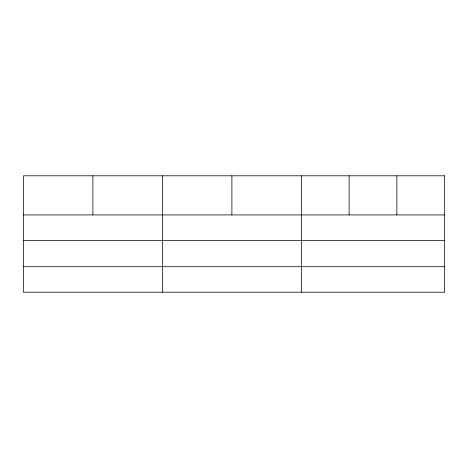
<?xml version="1.0" encoding="UTF-8"?>
<svg xmlns="http://www.w3.org/2000/svg" width="468" height="468" viewBox="0 0 468 468"><rect width="100%" height="100%" fill="white"/><g stroke="black" fill="none" stroke-linecap="round" stroke-linejoin="round"><path stroke-width="0.7" d="M23.4 214.929L444.6 214.929M23.4 240.429L444.6 240.429M23.4 266.701L444.6 266.701M396.864 175.804L396.864 214.929M349.128 175.804L349.128 214.929M301.392 175.804L301.392 292.196M231.894 175.804L231.894 214.929M162.396 175.804L162.396 292.196M92.898 175.804L92.898 214.929M444.6 175.804L23.4 175.804L23.4 292.196L444.6 292.196L444.6 175.804"/></g></svg>
